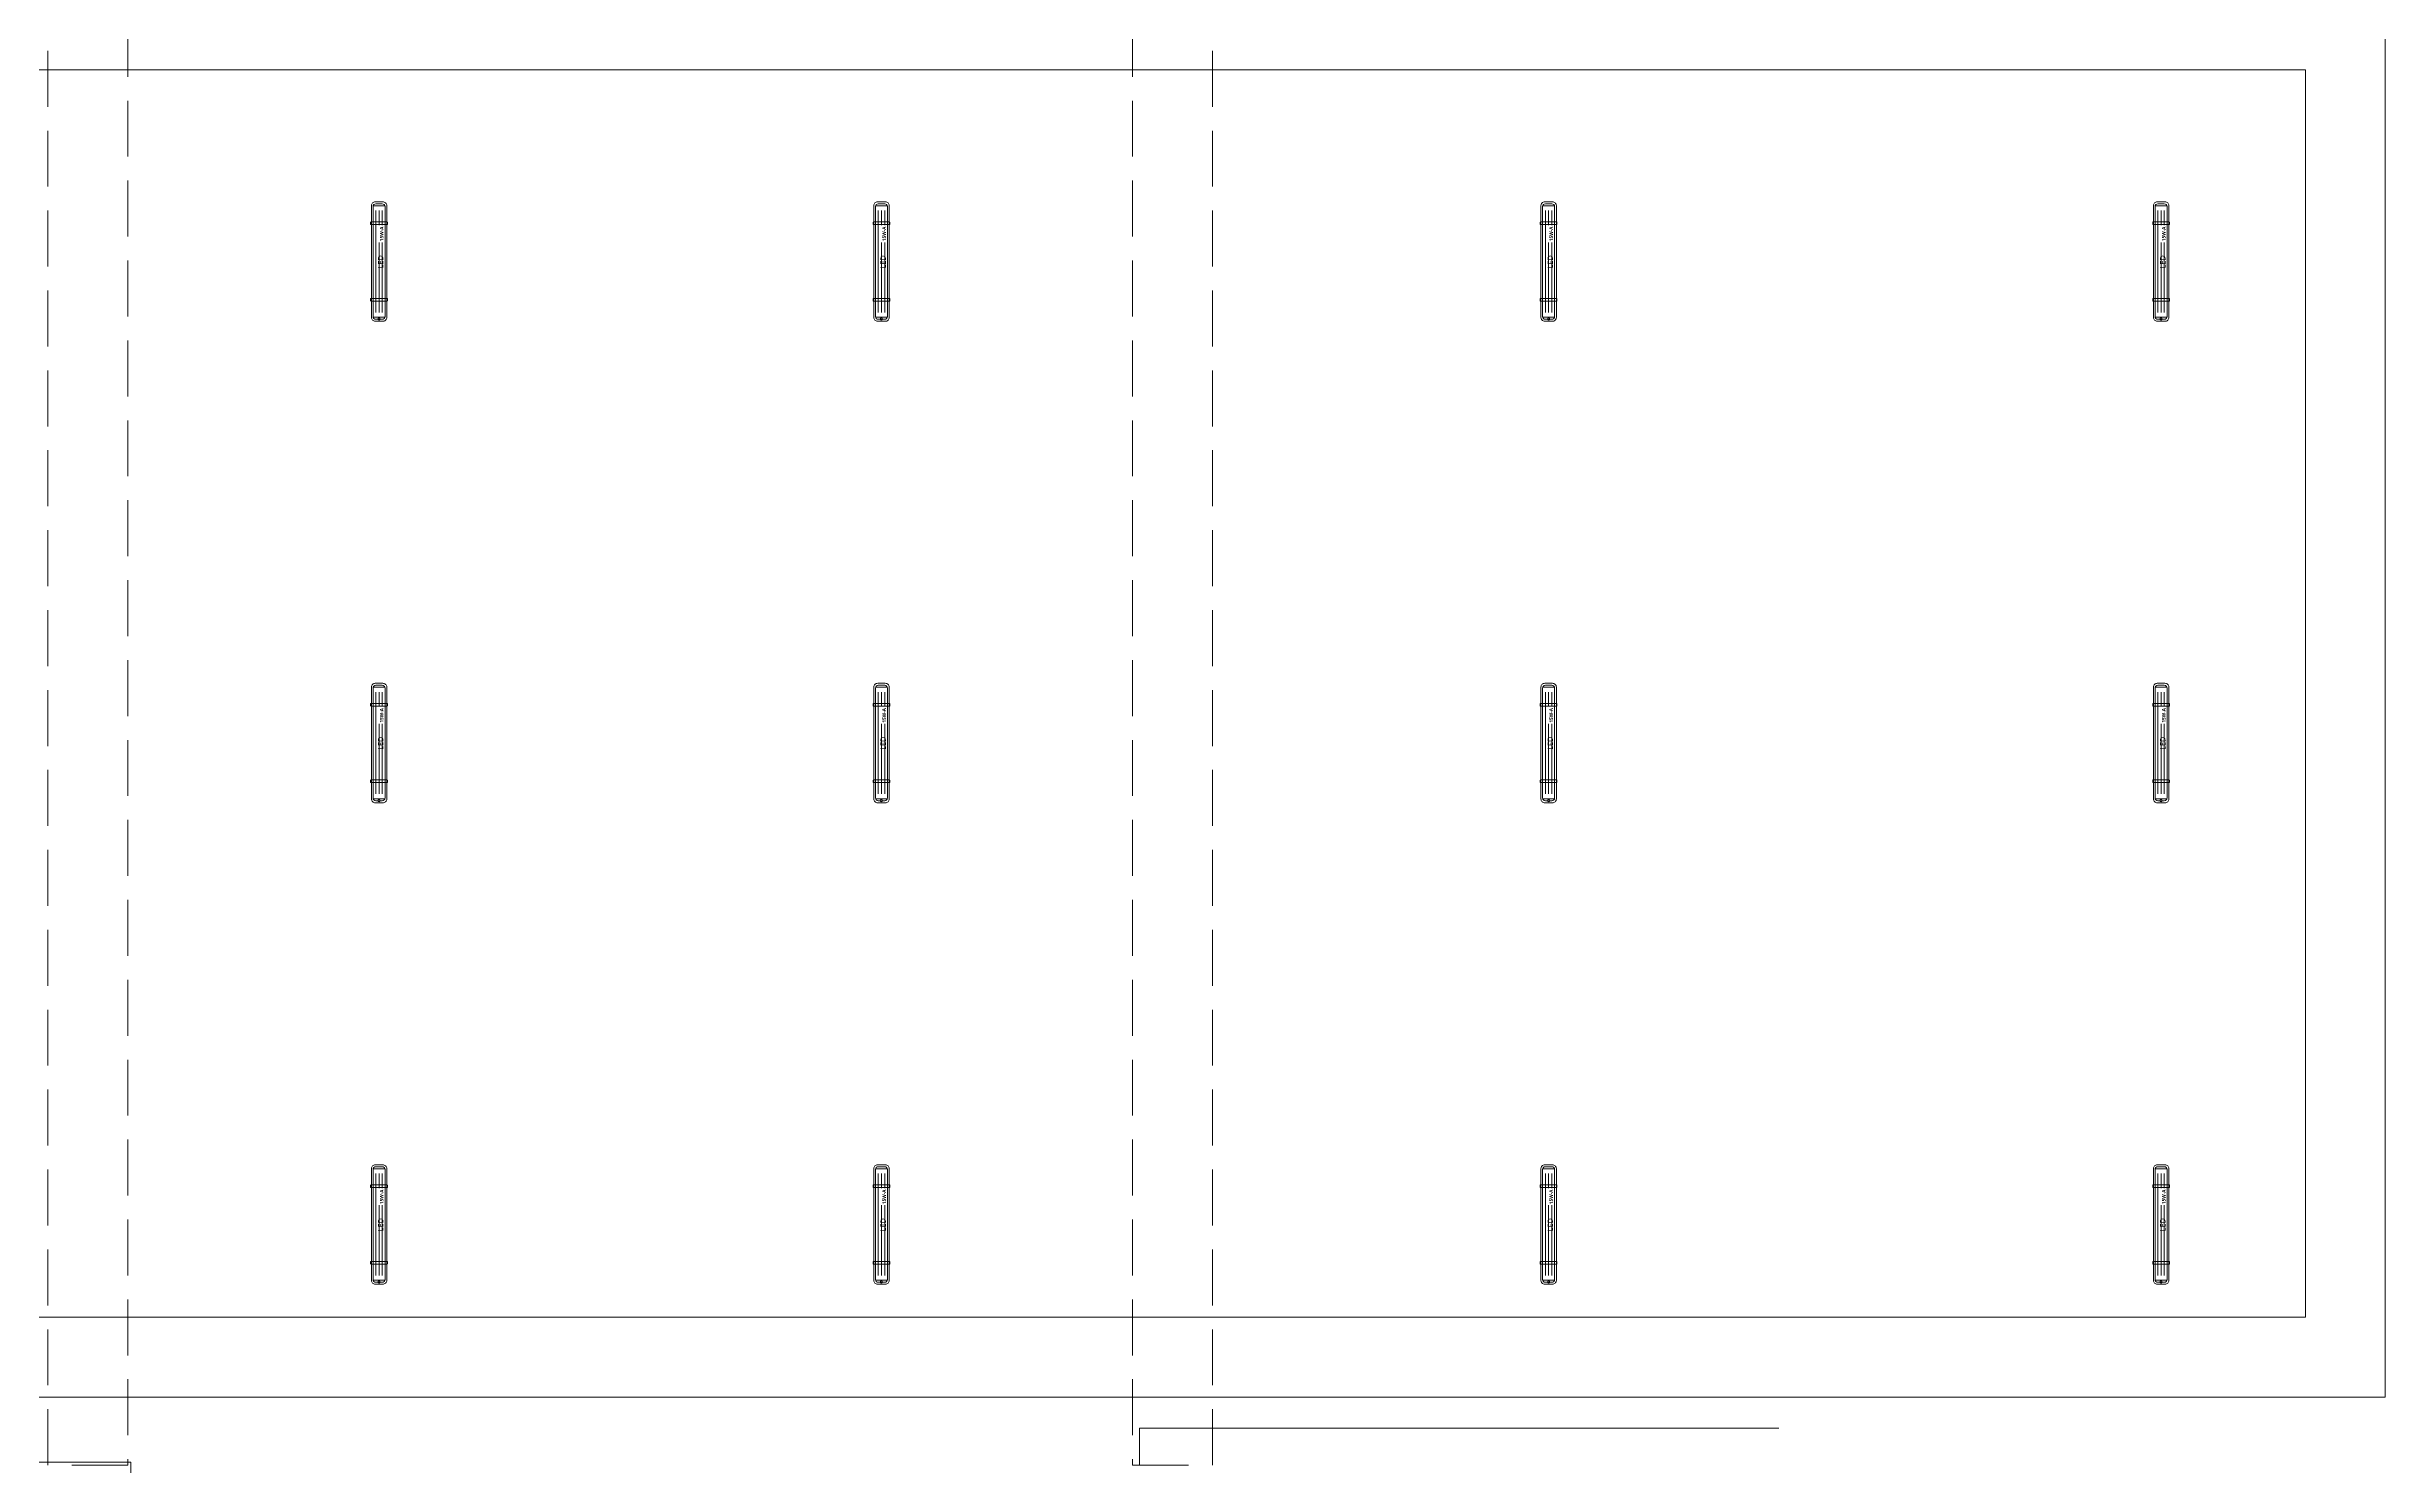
# Model space of a CAD drawing. Header units: metres. Extents: x -4 to 54.5, y -3.3 to 43.7.
# Drawn here: x 32.3 to 44.01, y 16.87 to 23.97 of the extents above; entities that cross this region are included whole.
import ezdxf

# ---------------------------------------------------------------- set-up
doc = ezdxf.new("R2010")
doc.units = ezdxf.units.M
doc.linetypes.add('Derribado', pattern=[0.4, 0.28, -0.12])
doc.layers.get('0').update_dxf_attribs({"color": 8})
for name, color, linetype, lineweight in [('A-AREA', 8, 'Continuous', 9), ('A-DETL', 8, 'Continuous', 9), ('A-FLOR', 8, 'Continuous', 18)]:
    doc.layers.add(name, color=color, linetype=linetype, lineweight=lineweight)
doc.layers.add('IE-LUM-EST-PROPUESTA-R02', color=5, linetype='Continuous', lineweight=18, true_color=0x006b9f)
doc.styles.add('EI_LUM_BOLD', font='OpenSans-Semibold.ttf')
doc.styles.add('EI_LUM_REGULAR', font='OpenSans-Regular.ttf')

# ---------------------------------------------------------------- blocks, each defined once
blk = doc.blocks.new('EI_LUM_L_01_15')
at = {"color": 0, "lineweight": 13}
for p, q in [((-0.279, 0.029), (-0.279, -0.029)), ((0.279, 0.029), (0.279, -0.029))]:
    blk.add_line(p, q, dxfattribs=at)
at = {"color": 0, "lineweight": 9}
for p, q in [((-0.255, 0.016), (0.255, 0.016)), ((-0.255, 0), (0.096, 0)), ((0.182, 0), (0.255, 0)), ((-0.255, -0.016), (0.096, -0.016)), ((0.182, -0.016), (0.255, -0.016))]:
    blk.add_line(p, q, dxfattribs=at)
at = {"color": 0, "lineweight": 13}
blk.add_lwpolyline([(-0.28, -0.039), (0.28, -0.039, 0.414214), (0.299, -0.019), (0.299, 0.019, 0.414214), (0.28, 0.038), (-0.28, 0.038, 0.414214), (-0.299, 0.019), (-0.299, -0.019, 0.414214)], format="xyb", close=True, dxfattribs=at)
at = {"color": 0, "lineweight": 9}
for points in [[(-0.275, -0.03), (0.275, -0.03, 0.414214), (0.289, -0.016), (0.289, 0.016, 0.414214), (0.275, 0.03), (-0.275, 0.03, 0.414214), (-0.289, 0.016), (-0.289, -0.016, 0.414214)], [(-0.196, -0.042), (-0.187, -0.042, 0.414214), (-0.185, -0.04), (-0.185, 0.04, 0.414214), (-0.187, 0.042), (-0.196, 0.042, 0.414214), (-0.198, 0.04), (-0.198, -0.04, 0.414214)], [(0.187, -0.042), (0.196, -0.042, 0.414214), (0.198, -0.04), (0.198, 0.04, 0.414214), (0.196, 0.042), (0.187, 0.042, 0.414214), (0.185, 0.04), (0.185, -0.04, 0.414214)]]:
    blk.add_lwpolyline(points, format="xyb", close=True, dxfattribs=at)
blk.add_circle((-0.288, 0), 0.00577, dxfattribs=at)
for s, height, style, p in [('LED', 0.0271, 'EI_LUM_REGULAR', (-0.034, -0.022)), ('15W-A', 0.0175, 'EI_LUM_BOLD', (0.102, -0.022))]:
    blk.add_text(s, height=height, dxfattribs=dict(at, style=style)).set_placement(p)
at = {"style": 'EI_LUM_REGULAR', "flags": 1}
for tag in ['TIPO', 'ALTURA_M', 'AMBIENTE', 'ANCHO_CUERPO_MM', 'ID', 'IP', 'GIRO_REFERENCIA', 'DESCRIPCION', 'POTENCIA_W', 'FLUJO_NOMINAL_LM', 'FLUJO_CALCULO_LM', 'MONTAJE', 'NPT_M', 'PAGINA_PDF', 'NUMERO_LOCAL', 'FUENTE_XY', 'ESTADO', 'LARGO_CUERPO_MM', 'DIAMETRO_CUERPO_MM', 'REFERENCIA_DIMENSIONAL']:
    blk.add_attdef(tag, (0, 0), '', height=0.025, dxfattribs=at)

msp = doc.modelspace()

# ---------------------------------------------------------------- linework, layer by layer
at = {"layer": 'A-AREA'}
for p, q in [((37.775, 16.875), (37.775, 17.06)), ((37.775, 17.06), (40.975, 17.06))]:
    msp.add_line(p, q, dxfattribs=at)
at = {"layer": 'A-DETL', "linetype": 'Derribado', "lineweight": 18}
for p, q in [((32.31, 16.875), (32.31, 24.105)), ((32.71, 24.105), (32.71, 16.875)), ((37.74, 24.105), (37.74, 16.875)), ((38.14, 16.875), (38.14, 24.105)), ((32.71, 16.875), (32.31, 16.875)), ((37.74, 16.875), (38.14, 16.875))]:
    msp.add_line(p, q, dxfattribs=at)
at = {"layer": 'A-FLOR', "lineweight": 9}
for p, q in [((44.01, 24.26), (44.01, 17.216)), ((43.61, 23.86), (27.185, 23.86)), ((43.61, 17.616), (43.61, 23.86)), ((21.2, 17.616), (43.61, 17.616)), ((44.01, 17.216), (20.8, 17.216)), ((32.145, 16.89), (32.725, 16.89)), ((32.725, 16.89), (32.725, 16.5))]:
    msp.add_line(p, q, dxfattribs=at)

# ---------------------------------------------------------------- block references
at = {"layer": 'IE-LUM-EST-PROPUESTA-R02', "rotation": 90}
for p in [(33.968, 22.9), (36.483, 22.9), (39.822, 22.9), (42.888, 22.9), (33.968, 20.49), (36.483, 20.49), (39.822, 20.49), (42.888, 20.49), (33.968, 18.08), (36.483, 18.08), (39.822, 18.08), (42.888, 18.08)]:
    msp.add_blockref('EI_LUM_L_01_15', p, dxfattribs=at)

doc.saveas('drawing.dxf')
